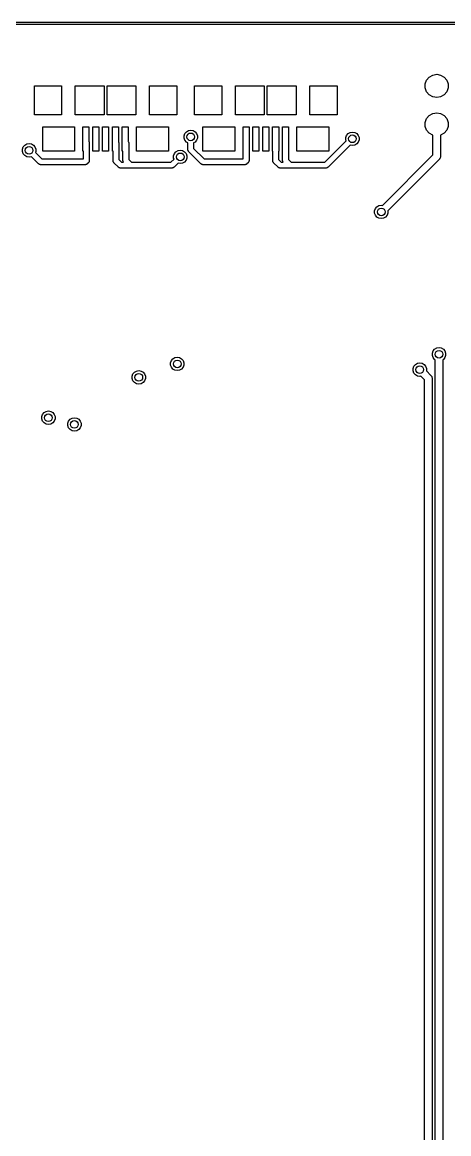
# Model space of a CAD drawing. Extents: x 25 to 346, y -457 to -16.
# Drawn here: x 188.4 to 216.5, y -89.8 to -16.4 of the extents above; entities that cross this region are included whole.
import ezdxf

# ---------------------------------------------------------------- set-up
doc = ezdxf.new("R2010")
doc.units = 0
doc.header["$MEASUREMENT"] = 0
doc.layers.add('BLACK', color=7, linetype='CONTINUOUS')

msp = doc.modelspace()

# ---------------------------------------------------------------- linework, layer by layer
at = {"layer": 'Black'}
for p, q in [((25.4, -16.435), (345.44, -16.435)), ((345.365, -16.585), (25.475, -16.585)), ((214.994, -20.5047), (215.085, -20.255)), ((214.994, -20.7703), (214.994, -20.5047)), ((215.085, -20.255), (215.256, -20.0515)), ((215.256, -20.0515), (215.486, -19.9187)), ((215.486, -19.9187), (215.748, -19.8726)), ((215.748, -19.8726), (216.009, -19.9187)), ((216.009, -19.9187), (216.239, -20.0515)), ((216.239, -20.0515), (216.41, -20.255)), ((216.41, -20.255), (216.501, -20.5047)), ((216.501, -20.5047), (216.501, -20.7703)), ((189.195, -22.54), (189.195, -20.64)), ((189.195, -20.64), (190.995, -20.64)), ((190.995, -20.64), (190.995, -22.54)), ((191.895, -22.54), (191.895, -20.64)), ((191.895, -20.64), (193.795, -20.64)), ((193.795, -20.64), (193.795, -22.54)), ((193.995, -22.54), (193.995, -20.64)), ((193.995, -20.64), (195.895, -20.64)), ((195.895, -20.64), (195.895, -22.54)), ((196.795, -22.54), (196.795, -20.64)), ((196.795, -20.64), (198.595, -20.64)), ((198.595, -20.64), (198.595, -22.54)), ((199.77, -22.54), (199.77, -20.64)), ((199.77, -20.64), (201.57, -20.64)), ((201.57, -20.64), (201.57, -22.54)), ((202.47, -22.54), (202.47, -20.64)), ((202.47, -20.64), (204.37, -20.64)), ((204.37, -20.64), (204.37, -22.54)), ((204.57, -22.54), (204.57, -20.64)), ((204.57, -20.64), (206.47, -20.64)), ((206.47, -20.64), (206.47, -22.54)), ((207.37, -22.54), (207.37, -20.64)), ((207.37, -20.64), (209.17, -20.64)), ((209.17, -20.64), (209.17, -22.54)), ((215.085, -21.02), (214.994, -20.7703)), ((215.256, -21.2235), (215.085, -21.02)), ((215.486, -21.3563), (215.256, -21.2235)), ((216.239, -21.2235), (216.009, -21.3563)), ((216.41, -21.02), (216.239, -21.2235)), ((216.501, -20.7703), (216.41, -21.02)), ((215.748, -21.4024), (215.486, -21.3563)), ((216.009, -21.3563), (215.748, -21.4024)), ((190.995, -22.54), (189.195, -22.54)), ((193.795, -22.54), (191.895, -22.54)), ((195.895, -22.54), (193.995, -22.54)), ((198.595, -22.54), (196.795, -22.54)), ((201.57, -22.54), (199.77, -22.54)), ((204.37, -22.54), (202.47, -22.54)), ((206.47, -22.54), (204.57, -22.54)), ((209.17, -22.54), (207.37, -22.54)), ((215.085, -22.795), (215.256, -22.5915)), ((215.256, -22.5915), (215.486, -22.4587)), ((215.486, -22.4587), (215.748, -22.4126)), ((215.748, -22.4126), (216.009, -22.4587)), ((216.009, -22.4587), (216.239, -22.5915)), ((216.239, -22.5915), (216.41, -22.795)), ((189.745, -24.94), (189.745, -23.34)), ((189.745, -23.34), (191.845, -23.34)), ((191.845, -23.34), (191.845, -24.94)), ((192.395, -24.94), (192.395, -23.34)), ((192.395, -23.34), (192.795, -23.34)), ((192.795, -23.34), (192.795, -24.3063)), ((193.045, -24.94), (193.045, -23.34)), ((193.045, -23.34), (193.445, -23.34)), ((193.445, -23.34), (193.445, -24.94)), ((193.695, -24.94), (193.695, -23.34)), ((193.695, -23.34), (194.095, -23.34)), ((194.095, -23.34), (194.095, -24.94)), ((194.345, -24.94), (194.345, -23.34)), ((194.345, -23.34), (194.745, -23.34)), ((194.745, -23.34), (194.745, -24.3063)), ((194.995, -24.94), (194.995, -23.34)), ((194.995, -23.34), (195.395, -23.34)), ((195.395, -23.34), (195.395, -24.3063)), ((195.945, -24.94), (195.945, -23.34)), ((195.945, -23.34), (198.045, -23.34)), ((198.045, -23.34), (198.045, -24.94)), ((200.32, -24.94), (200.32, -23.34)), ((200.32, -23.34), (202.42, -23.34)), ((202.42, -23.34), (202.42, -24.94)), ((202.97, -24.94), (202.97, -23.34)), ((202.97, -23.34), (203.37, -23.34)), ((203.37, -23.34), (203.37, -24.94)), ((203.62, -24.94), (203.62, -23.34)), ((203.62, -23.34), (204.02, -23.34)), ((204.02, -23.34), (204.02, -24.94)), ((204.27, -24.94), (204.27, -23.34)), ((204.27, -23.34), (204.67, -23.34)), ((204.67, -23.34), (204.67, -24.94)), ((204.92, -24.94), (204.92, -23.34)), ((204.92, -23.34), (205.32, -23.34)), ((205.32, -23.34), (205.32, -24.94)), ((205.57, -24.94), (205.57, -23.34)), ((205.57, -23.34), (205.97, -23.34)), ((205.97, -23.34), (205.97, -24.94)), ((206.52, -24.94), (206.52, -23.34)), ((206.52, -23.34), (208.62, -23.34)), ((208.62, -23.34), (208.62, -24.94)), ((214.994, -23.0447), (215.085, -22.795)), ((214.994, -23.3103), (214.994, -23.0447)), ((215.085, -23.56), (214.994, -23.3103)), ((216.41, -22.795), (216.501, -23.0447)), ((216.501, -23.3103), (216.41, -23.56)), ((216.501, -23.0447), (216.501, -23.3103)), ((199.078, -23.9255), (199.131, -23.7799)), ((199.078, -24.0805), (199.078, -23.9255)), ((199.131, -24.2261), (199.078, -24.0805)), ((199.131, -23.7799), (199.23, -23.6612)), ((199.23, -23.6612), (199.364, -23.5837)), ((199.364, -23.5837), (199.517, -23.5568)), ((199.517, -23.5568), (199.67, -23.5837)), ((199.67, -23.5837), (199.804, -23.6612)), ((199.804, -23.6612), (199.903, -23.7799)), ((199.903, -23.7799), (199.956, -23.9255)), ((199.956, -24.0805), (199.903, -24.2261)), ((199.956, -23.9255), (199.956, -24.0805)), ((209.746, -24.0525), (209.799, -23.9069)), ((209.746, -24.2075), (209.746, -24.0525)), ((209.77, -24.2753), (209.746, -24.2075)), ((209.799, -23.9069), (209.898, -23.7882)), ((209.898, -23.7882), (210.032, -23.7107)), ((210.032, -23.7107), (210.185, -23.6838)), ((210.185, -23.6838), (210.338, -23.7107)), ((210.338, -23.7107), (210.472, -23.7882)), ((210.472, -23.7882), (210.571, -23.9069)), ((210.571, -23.9069), (210.624, -24.0525)), ((210.624, -24.2075), (210.571, -24.3531)), ((210.624, -24.0525), (210.624, -24.2075)), ((215.256, -23.7635), (215.085, -23.56)), ((215.486, -23.8963), (215.256, -23.7635)), ((215.494, -23.8976), (215.486, -23.8963)), ((215.494, -25.1932), (215.494, -23.8976)), ((216.009, -23.8963), (216.002, -23.8976)), ((216.002, -23.8976), (216.002, -25.2984)), ((216.239, -23.7635), (216.009, -23.8963)), ((216.41, -23.56), (216.239, -23.7635)), ((188.41, -24.8145), (188.463, -24.6689)), ((188.41, -24.9695), (188.41, -24.8145)), ((188.463, -24.6689), (188.562, -24.5502)), ((188.562, -24.5502), (188.696, -24.4727)), ((188.696, -24.4727), (188.849, -24.4458)), ((188.849, -24.4458), (189.002, -24.4727)), ((189.002, -24.4727), (189.136, -24.5502)), ((189.136, -24.5502), (189.235, -24.6689)), ((189.235, -24.6689), (189.288, -24.8145)), ((189.288, -24.8145), (189.288, -24.9695)), ((191.845, -24.94), (189.745, -24.94)), ((192.439, -24.94), (192.395, -24.94)), ((192.439, -25.4635), (192.439, -24.94)), ((192.795, -24.3063), (192.808, -24.3288)), ((192.808, -24.3288), (192.82, -24.394)), ((192.82, -24.394), (192.82, -25.575)), ((193.445, -24.94), (193.045, -24.94)), ((194.095, -24.94), (193.695, -24.94)), ((194.388, -24.94), (194.345, -24.94)), ((194.388, -25.575), (194.388, -24.94)), ((194.745, -24.3063), (194.758, -24.3288)), ((194.758, -24.3288), (194.769, -24.394)), ((194.769, -24.394), (194.769, -25.4961)), ((195.038, -24.94), (194.995, -24.94)), ((195.038, -25.575), (195.038, -24.94)), ((195.395, -24.3063), (195.408, -24.3288)), ((195.408, -24.3288), (195.419, -24.394)), ((195.419, -24.394), (195.419, -25.4961)), ((198.045, -24.94), (195.945, -24.94)), ((198.541, -24.9806), (198.675, -24.9032)), ((198.675, -24.9032), (198.828, -24.8762)), ((198.828, -24.8762), (198.98, -24.9032)), ((198.98, -24.9032), (199.114, -24.9806)), ((199.23, -24.3448), (199.131, -24.2261)), ((199.326, -24.4004), (199.23, -24.3448)), ((199.326, -24.8457), (199.326, -24.4004)), ((199.328, -24.8539), (199.326, -24.8457)), ((199.327, -24.8623), (199.328, -24.8539)), ((199.334, -24.8863), (199.327, -24.8623)), ((199.338, -24.9108), (199.334, -24.8863)), ((199.342, -24.9181), (199.338, -24.9108)), ((199.344, -24.9262), (199.342, -24.9181)), ((199.359, -24.9466), (199.344, -24.9262)), ((199.371, -24.9681), (199.359, -24.9466)), ((199.804, -24.3448), (199.707, -24.4004)), ((199.707, -24.4004), (199.707, -24.7668)), ((199.707, -24.7668), (200.404, -25.4635)), ((199.903, -24.2261), (199.804, -24.3448)), ((202.42, -24.94), (200.32, -24.94)), ((202.98, -24.94), (202.97, -24.94)), ((202.98, -25.4635), (202.98, -24.94)), ((203.37, -24.94), (203.361, -24.94)), ((203.361, -24.94), (203.361, -25.575)), ((204.02, -24.94), (203.62, -24.94)), ((204.67, -24.94), (204.27, -24.94)), ((204.929, -24.94), (204.92, -24.94)), ((204.929, -25.575), (204.929, -24.94)), ((205.32, -24.94), (205.31, -24.94)), ((205.31, -24.94), (205.31, -25.4961)), ((205.579, -24.94), (205.57, -24.94)), ((205.579, -25.575), (205.579, -24.94)), ((205.97, -24.94), (205.96, -24.94)), ((205.96, -24.94), (205.96, -25.4961)), ((208.62, -24.94), (206.52, -24.94)), ((208.366, -25.6794), (209.77, -24.2753)), ((210.035, -24.5497), (208.58, -26.0046)), ((210.185, -24.5762), (210.035, -24.5497)), ((210.338, -24.5493), (210.185, -24.5762)), ((210.472, -24.4718), (210.338, -24.5493)), ((210.571, -24.3531), (210.472, -24.4718)), ((188.463, -25.1151), (188.41, -24.9695)), ((188.562, -25.2338), (188.463, -25.1151)), ((188.696, -25.3113), (188.562, -25.2338)), ((188.849, -25.3382), (188.696, -25.3113)), ((188.999, -25.3117), (188.849, -25.3382)), ((189.476, -25.7887), (188.999, -25.3117)), ((189.288, -24.9695), (189.264, -25.0373)), ((189.264, -25.0373), (189.69, -25.4635)), ((189.69, -25.4635), (189.992, -25.4635)), ((189.992, -25.4635), (192.439, -25.4635)), ((192.787, -25.6759), (192.775, -25.6975)), ((192.802, -25.6555), (192.787, -25.6759)), ((192.804, -25.6474), (192.802, -25.6555)), ((192.808, -25.6402), (192.804, -25.6474)), ((192.812, -25.6156), (192.808, -25.6402)), ((192.819, -25.5916), (192.812, -25.6156)), ((192.82, -25.575), (192.818, -25.5833)), ((192.818, -25.5833), (192.819, -25.5916)), ((194.39, -25.5833), (194.388, -25.575)), ((194.389, -25.5916), (194.39, -25.5833)), ((194.396, -25.6156), (194.389, -25.5916)), ((194.4, -25.6402), (194.396, -25.6156)), ((194.404, -25.6474), (194.4, -25.6402)), ((194.406, -25.6555), (194.404, -25.6474)), ((194.421, -25.6759), (194.406, -25.6555)), ((194.433, -25.6975), (194.421, -25.6759)), ((194.769, -25.4961), (194.953, -25.6794)), ((194.953, -25.6794), (195.073, -25.6794)), ((195.04, -25.5833), (195.038, -25.575)), ((195.039, -25.5916), (195.04, -25.5833)), ((195.046, -25.6156), (195.039, -25.5916)), ((195.05, -25.6402), (195.046, -25.6156)), ((195.054, -25.6474), (195.05, -25.6402)), ((195.056, -25.6555), (195.054, -25.6474)), ((195.071, -25.6759), (195.056, -25.6555)), ((195.073, -25.6794), (195.071, -25.6759)), ((195.419, -25.4961), (195.603, -25.6794)), ((195.603, -25.6794), (196.215, -25.6794)), ((196.215, -25.6794), (197.739, -25.6794)), ((197.739, -25.6794), (198.201, -25.6794)), ((198.201, -25.6794), (198.413, -25.4678)), ((198.388, -25.245), (198.441, -25.0993)), ((198.388, -25.3999), (198.388, -25.245)), ((198.413, -25.4678), (198.388, -25.3999)), ((198.441, -25.0993), (198.541, -24.9806)), ((199.114, -25.6643), (198.98, -25.7417)), ((199.114, -24.9806), (199.214, -25.0993)), ((199.214, -25.5455), (199.114, -25.6643)), ((199.214, -25.0993), (199.267, -25.245)), ((199.267, -25.3999), (199.214, -25.5455)), ((199.267, -25.245), (199.267, -25.3999)), ((199.377, -24.9735), (199.371, -24.9681)), ((199.382, -24.9804), (199.377, -24.9735)), ((200.191, -25.7887), (199.382, -24.9804)), ((200.404, -25.4635), (200.787, -25.4635)), ((200.787, -25.4635), (202.98, -25.4635)), ((203.328, -25.6759), (203.316, -25.6975)), ((203.343, -25.6555), (203.328, -25.6759)), ((203.345, -25.6474), (203.343, -25.6555)), ((203.349, -25.6402), (203.345, -25.6474)), ((203.353, -25.6156), (203.349, -25.6402)), ((203.36, -25.5916), (203.353, -25.6156)), ((203.361, -25.575), (203.359, -25.5833)), ((203.359, -25.5833), (203.36, -25.5916)), ((204.931, -25.5833), (204.929, -25.575)), ((204.93, -25.5916), (204.931, -25.5833)), ((204.937, -25.6156), (204.93, -25.5916)), ((204.941, -25.6402), (204.937, -25.6156)), ((204.945, -25.6474), (204.941, -25.6402)), ((204.947, -25.6555), (204.945, -25.6474)), ((204.962, -25.6759), (204.947, -25.6555)), ((204.974, -25.6975), (204.962, -25.6759)), ((205.31, -25.4961), (205.494, -25.6794)), ((205.494, -25.6794), (205.614, -25.6794)), ((205.581, -25.5833), (205.579, -25.575)), ((205.58, -25.5916), (205.581, -25.5833)), ((205.587, -25.6156), (205.58, -25.5916)), ((205.591, -25.6402), (205.587, -25.6156)), ((205.595, -25.6474), (205.591, -25.6402)), ((205.597, -25.6555), (205.595, -25.6474)), ((205.612, -25.6759), (205.597, -25.6555)), ((205.614, -25.6794), (205.612, -25.6759)), ((205.96, -25.4961), (206.144, -25.6794)), ((206.144, -25.6794), (206.756, -25.6794)), ((206.756, -25.6794), (208.153, -25.6794)), ((208.153, -25.6794), (208.366, -25.6794)), ((212.164, -28.5228), (215.494, -25.1932)), ((215.927, -25.478), (212.529, -28.8765)), ((215.934, -25.4689), (215.927, -25.478)), ((215.942, -25.4617), (215.934, -25.4689)), ((215.959, -25.4329), (215.942, -25.4617)), ((215.978, -25.4057), (215.959, -25.4329)), ((215.981, -25.395), (215.978, -25.4057)), ((215.986, -25.3853), (215.981, -25.395)), ((215.992, -25.3526), (215.986, -25.3853)), ((216.001, -25.3205), (215.992, -25.3526)), ((216.002, -25.2984), (216, -25.3094)), ((216, -25.3094), (216.001, -25.3205)), ((189.483, -25.7935), (189.476, -25.7887)), ((189.489, -25.7999), (189.483, -25.7935)), ((189.51, -25.8124), (189.489, -25.7999)), ((189.53, -25.8267), (189.51, -25.8124)), ((189.539, -25.8288), (189.53, -25.8267)), ((189.546, -25.833), (189.539, -25.8288)), ((189.57, -25.8373), (189.546, -25.833)), ((189.594, -25.8438), (189.57, -25.8373)), ((189.603, -25.843), (189.594, -25.8438)), ((189.611, -25.8445), (189.603, -25.843)), ((189.992, -25.8445), (189.611, -25.8445)), ((192.55, -25.8445), (189.992, -25.8445)), ((192.558, -25.843), (192.55, -25.8445)), ((192.567, -25.8438), (192.558, -25.843)), ((192.591, -25.8373), (192.567, -25.8438)), ((192.615, -25.833), (192.591, -25.8373)), ((192.622, -25.8288), (192.615, -25.833)), ((192.631, -25.8267), (192.622, -25.8288)), ((192.651, -25.8124), (192.631, -25.8267)), ((192.672, -25.7999), (192.651, -25.8124)), ((192.678, -25.7935), (192.672, -25.7999)), ((192.685, -25.7887), (192.678, -25.7935)), ((192.764, -25.7097), (192.685, -25.7887)), ((192.769, -25.7028), (192.764, -25.7097)), ((192.775, -25.6975), (192.769, -25.7028)), ((194.439, -25.7028), (194.433, -25.6975)), ((194.444, -25.7097), (194.439, -25.7028)), ((194.739, -26.0046), (194.444, -25.7097)), ((194.746, -26.0094), (194.739, -26.0046)), ((194.751, -26.0158), (194.746, -26.0094)), ((194.773, -26.0283), (194.751, -26.0158)), ((194.793, -26.0425), (194.773, -26.0283)), ((194.801, -26.0447), (194.793, -26.0425)), ((194.809, -26.0489), (194.801, -26.0447)), ((194.833, -26.0532), (194.809, -26.0489)), ((194.857, -26.0597), (194.833, -26.0532)), ((194.866, -26.0589), (194.857, -26.0597)), ((194.874, -26.0604), (194.866, -26.0589)), ((195.524, -26.0604), (194.874, -26.0604)), ((197.739, -26.0604), (195.524, -26.0604)), ((198.28, -26.0604), (197.739, -26.0604)), ((198.288, -26.0589), (198.28, -26.0604)), ((198.297, -26.0597), (198.288, -26.0589)), ((198.321, -26.0532), (198.297, -26.0597)), ((198.345, -26.0489), (198.321, -26.0532)), ((198.353, -26.0447), (198.345, -26.0489)), ((198.361, -26.0425), (198.353, -26.0447)), ((198.381, -26.0283), (198.361, -26.0425)), ((198.403, -26.0158), (198.381, -26.0283)), ((198.408, -26.0094), (198.403, -26.0158)), ((198.415, -26.0046), (198.408, -26.0094)), ((198.677, -25.7421), (198.415, -26.0046)), ((198.828, -25.7686), (198.677, -25.7421)), ((198.98, -25.7417), (198.828, -25.7686)), ((200.198, -25.7935), (200.191, -25.7887)), ((200.203, -25.7999), (200.198, -25.7935)), ((200.224, -25.8124), (200.203, -25.7999)), ((200.245, -25.8267), (200.224, -25.8124)), ((200.253, -25.8288), (200.245, -25.8267)), ((200.26, -25.833), (200.253, -25.8288)), ((200.285, -25.8373), (200.26, -25.833)), ((200.309, -25.8438), (200.285, -25.8373)), ((200.317, -25.843), (200.309, -25.8438)), ((200.325, -25.8445), (200.317, -25.843)), ((200.787, -25.8445), (200.325, -25.8445)), ((203.091, -25.8445), (200.787, -25.8445)), ((203.099, -25.843), (203.091, -25.8445)), ((203.108, -25.8438), (203.099, -25.843)), ((203.132, -25.8373), (203.108, -25.8438)), ((203.156, -25.833), (203.132, -25.8373)), ((203.163, -25.8288), (203.156, -25.833)), ((203.172, -25.8267), (203.163, -25.8288)), ((203.192, -25.8124), (203.172, -25.8267)), ((203.213, -25.7999), (203.192, -25.8124)), ((203.219, -25.7935), (203.213, -25.7999)), ((203.226, -25.7887), (203.219, -25.7935)), ((203.305, -25.7097), (203.226, -25.7887)), ((203.31, -25.7028), (203.305, -25.7097)), ((203.316, -25.6975), (203.31, -25.7028)), ((204.98, -25.7028), (204.974, -25.6975)), ((204.985, -25.7097), (204.98, -25.7028)), ((205.28, -26.0046), (204.985, -25.7097)), ((205.287, -26.0094), (205.28, -26.0046)), ((205.292, -26.0158), (205.287, -26.0094)), ((205.314, -26.0283), (205.292, -26.0158)), ((205.334, -26.0425), (205.314, -26.0283)), ((205.342, -26.0447), (205.334, -26.0425)), ((205.35, -26.0489), (205.342, -26.0447)), ((205.374, -26.0532), (205.35, -26.0489)), ((205.398, -26.0597), (205.374, -26.0532)), ((205.407, -26.0589), (205.398, -26.0597)), ((205.415, -26.0604), (205.407, -26.0589)), ((206.065, -26.0604), (205.415, -26.0604)), ((206.756, -26.0604), (206.065, -26.0604)), ((208.153, -26.0604), (206.756, -26.0604)), ((208.399, -26.0604), (208.153, -26.0604)), ((208.445, -26.0604), (208.399, -26.0604)), ((208.453, -26.0589), (208.445, -26.0604)), ((208.462, -26.0597), (208.453, -26.0589)), ((208.486, -26.0532), (208.462, -26.0597)), ((208.51, -26.0489), (208.486, -26.0532)), ((208.518, -26.0447), (208.51, -26.0489)), ((208.526, -26.0425), (208.518, -26.0447)), ((208.546, -26.0283), (208.526, -26.0425)), ((208.568, -26.0158), (208.546, -26.0283)), ((208.573, -26.0094), (208.568, -26.0158)), ((208.58, -26.0046), (208.573, -26.0094)), ((211.704, -28.7329), (211.803, -28.6142)), ((211.803, -28.6142), (211.937, -28.5367)), ((211.937, -28.5367), (212.09, -28.5098)), ((212.09, -28.5098), (212.164, -28.5228)), ((211.651, -28.8785), (211.704, -28.7329)), ((211.651, -29.0335), (211.651, -28.8785)), ((211.704, -29.1791), (211.651, -29.0335)), ((211.803, -29.2978), (211.704, -29.1791)), ((211.937, -29.3753), (211.803, -29.2978)), ((212.377, -29.2978), (212.243, -29.3753)), ((212.476, -29.1791), (212.377, -29.2978)), ((212.529, -29.0335), (212.476, -29.1791)), ((212.529, -28.8765), (212.529, -28.8785)), ((212.529, -28.8785), (212.529, -29.0335)), ((212.09, -29.4022), (211.937, -29.3753)), ((212.243, -29.3753), (212.09, -29.4022)), ((215.461, -38.2765), (215.514, -38.1309)), ((215.514, -38.1309), (215.613, -38.0122)), ((215.613, -38.0122), (215.747, -37.9347)), ((215.747, -37.9347), (215.9, -37.9078)), ((215.9, -37.9078), (216.053, -37.9347)), ((216.053, -37.9347), (216.187, -38.0122)), ((216.187, -38.0122), (216.286, -38.1309)), ((216.286, -38.1309), (216.339, -38.2765)), ((198.189, -38.9115), (198.242, -38.7659)), ((198.242, -38.7659), (198.341, -38.6472)), ((198.341, -38.6472), (198.475, -38.5697)), ((198.475, -38.5697), (198.628, -38.5428)), ((198.628, -38.5428), (198.781, -38.5697)), ((198.781, -38.5697), (198.915, -38.6472)), ((198.915, -38.6472), (199.014, -38.7659)), ((199.014, -38.7659), (199.067, -38.9115)), ((215.461, -38.4315), (215.461, -38.2765)), ((215.514, -38.5771), (215.461, -38.4315)), ((215.613, -38.6958), (215.514, -38.5771)), ((215.646, -38.7148), (215.613, -38.6958)), ((215.646, -91.5888), (215.646, -38.7148)), ((216.187, -38.6958), (216.154, -38.7148)), ((216.154, -38.7148), (216.154, -91.694)), ((216.286, -38.5771), (216.187, -38.6958)), ((216.339, -38.4315), (216.286, -38.5771)), ((216.339, -38.2765), (216.339, -38.4315)), ((195.702, -39.6549), (195.801, -39.5362)), ((195.801, -39.5362), (195.935, -39.4587)), ((195.935, -39.4587), (196.088, -39.4318)), ((196.088, -39.4318), (196.241, -39.4587)), ((196.241, -39.4587), (196.375, -39.5362)), ((196.375, -39.5362), (196.474, -39.6549)), ((198.189, -39.0665), (198.189, -38.9115)), ((198.242, -39.2121), (198.189, -39.0665)), ((198.341, -39.3308), (198.242, -39.2121)), ((198.475, -39.4083), (198.341, -39.3308)), ((198.628, -39.4352), (198.475, -39.4083)), ((198.781, -39.4083), (198.628, -39.4352)), ((198.915, -39.3308), (198.781, -39.4083)), ((199.014, -39.2121), (198.915, -39.3308)), ((199.067, -39.0665), (199.014, -39.2121)), ((199.067, -38.9115), (199.067, -39.0665)), ((214.191, -39.2925), (214.244, -39.1469)), ((214.191, -39.4475), (214.191, -39.2925)), ((214.244, -39.5931), (214.191, -39.4475)), ((214.244, -39.1469), (214.343, -39.0282)), ((214.343, -39.7118), (214.244, -39.5931)), ((214.343, -39.0282), (214.477, -38.9507)), ((214.477, -38.9507), (214.63, -38.9238)), ((214.63, -38.9238), (214.783, -38.9507)), ((214.783, -38.9507), (214.917, -39.0282)), ((214.917, -39.0282), (215.016, -39.1469)), ((215.016, -39.1469), (215.069, -39.2925)), ((215.069, -39.2925), (215.069, -39.4475)), ((215.069, -39.4475), (215.069, -39.4495)), ((215.069, -39.4495), (215.368, -39.7492)), ((195.649, -39.8005), (195.702, -39.6549)), ((195.649, -39.9555), (195.649, -39.8005)), ((195.702, -40.1011), (195.649, -39.9555)), ((195.801, -40.2198), (195.702, -40.1011)), ((195.935, -40.2973), (195.801, -40.2198)), ((196.088, -40.3242), (195.935, -40.2973)), ((196.241, -40.2973), (196.088, -40.3242)), ((196.375, -40.2198), (196.241, -40.2973)), ((196.474, -40.1011), (196.375, -40.2198)), ((196.474, -39.6549), (196.527, -39.8005)), ((196.527, -39.9555), (196.474, -40.1011)), ((196.527, -39.8005), (196.527, -39.9555)), ((214.477, -39.7893), (214.343, -39.7118)), ((214.63, -39.8162), (214.477, -39.7893)), ((214.704, -39.8032), (214.63, -39.8162)), ((214.935, -40.034), (214.704, -39.8032)), ((214.935, -91.2942), (214.935, -40.034)), ((215.368, -39.7492), (215.375, -39.7583)), ((215.375, -39.7583), (215.383, -39.7655)), ((215.383, -39.7655), (215.4, -39.7943)), ((215.4, -39.7943), (215.419, -39.8214)), ((215.419, -39.8214), (215.422, -39.8322)), ((215.422, -39.8322), (215.427, -39.8419)), ((215.427, -39.8419), (215.433, -39.8746)), ((215.433, -39.8746), (215.442, -39.9067)), ((215.442, -39.9067), (215.441, -39.9178)), ((215.441, -39.9178), (215.443, -39.9288)), ((215.443, -39.9288), (215.443, -91.3994)), ((189.68, -42.4675), (189.733, -42.3219)), ((189.68, -42.6225), (189.68, -42.4675)), ((189.733, -42.3219), (189.832, -42.2032)), ((189.832, -42.2032), (189.966, -42.1257)), ((189.966, -42.1257), (190.119, -42.0988)), ((190.119, -42.0988), (190.272, -42.1257)), ((190.272, -42.1257), (190.406, -42.2032)), ((190.406, -42.2032), (190.505, -42.3219)), ((190.505, -42.3219), (190.558, -42.4675)), ((190.558, -42.4675), (190.558, -42.6225)), ((191.683, -42.5676), (191.836, -42.5407)), ((191.836, -42.5407), (191.989, -42.5676)), ((189.733, -42.7681), (189.68, -42.6225)), ((189.832, -42.8868), (189.733, -42.7681)), ((189.966, -42.9643), (189.832, -42.8868)), ((190.119, -42.9912), (189.966, -42.9643)), ((190.272, -42.9643), (190.119, -42.9912)), ((190.406, -42.8868), (190.272, -42.9643)), ((190.505, -42.7681), (190.406, -42.8868)), ((190.558, -42.6225), (190.505, -42.7681)), ((191.397, -42.9094), (191.45, -42.7638)), ((191.397, -43.0644), (191.397, -42.9094)), ((191.45, -43.21), (191.397, -43.0644)), ((191.45, -42.7638), (191.549, -42.6451)), ((191.549, -43.3287), (191.45, -43.21)), ((191.549, -42.6451), (191.683, -42.5676)), ((191.989, -42.5676), (192.123, -42.6451)), ((192.123, -42.6451), (192.223, -42.7638)), ((192.223, -43.21), (192.123, -43.3287)), ((192.223, -42.7638), (192.276, -42.9094)), ((192.276, -43.0644), (192.223, -43.21)), ((192.276, -42.9094), (192.276, -43.0644)), ((191.683, -43.4062), (191.549, -43.3287)), ((191.836, -43.4331), (191.683, -43.4062)), ((191.989, -43.4062), (191.836, -43.4331)), ((192.123, -43.3287), (191.989, -43.4062))]:
    msp.add_line(p, q, dxfattribs=at)
for centre in [(199.517, -24.003), (210.185, -24.13), (188.849, -24.892), (198.828, -25.3224), (212.09, -28.956), (215.9, -38.354), (198.628, -38.989), (214.63, -39.37), (196.088, -39.878), (190.119, -42.545), (191.836, -42.9869)]:
    msp.add_circle(centre, 0.254, dxfattribs=at)

doc.saveas('drawing.dxf')
